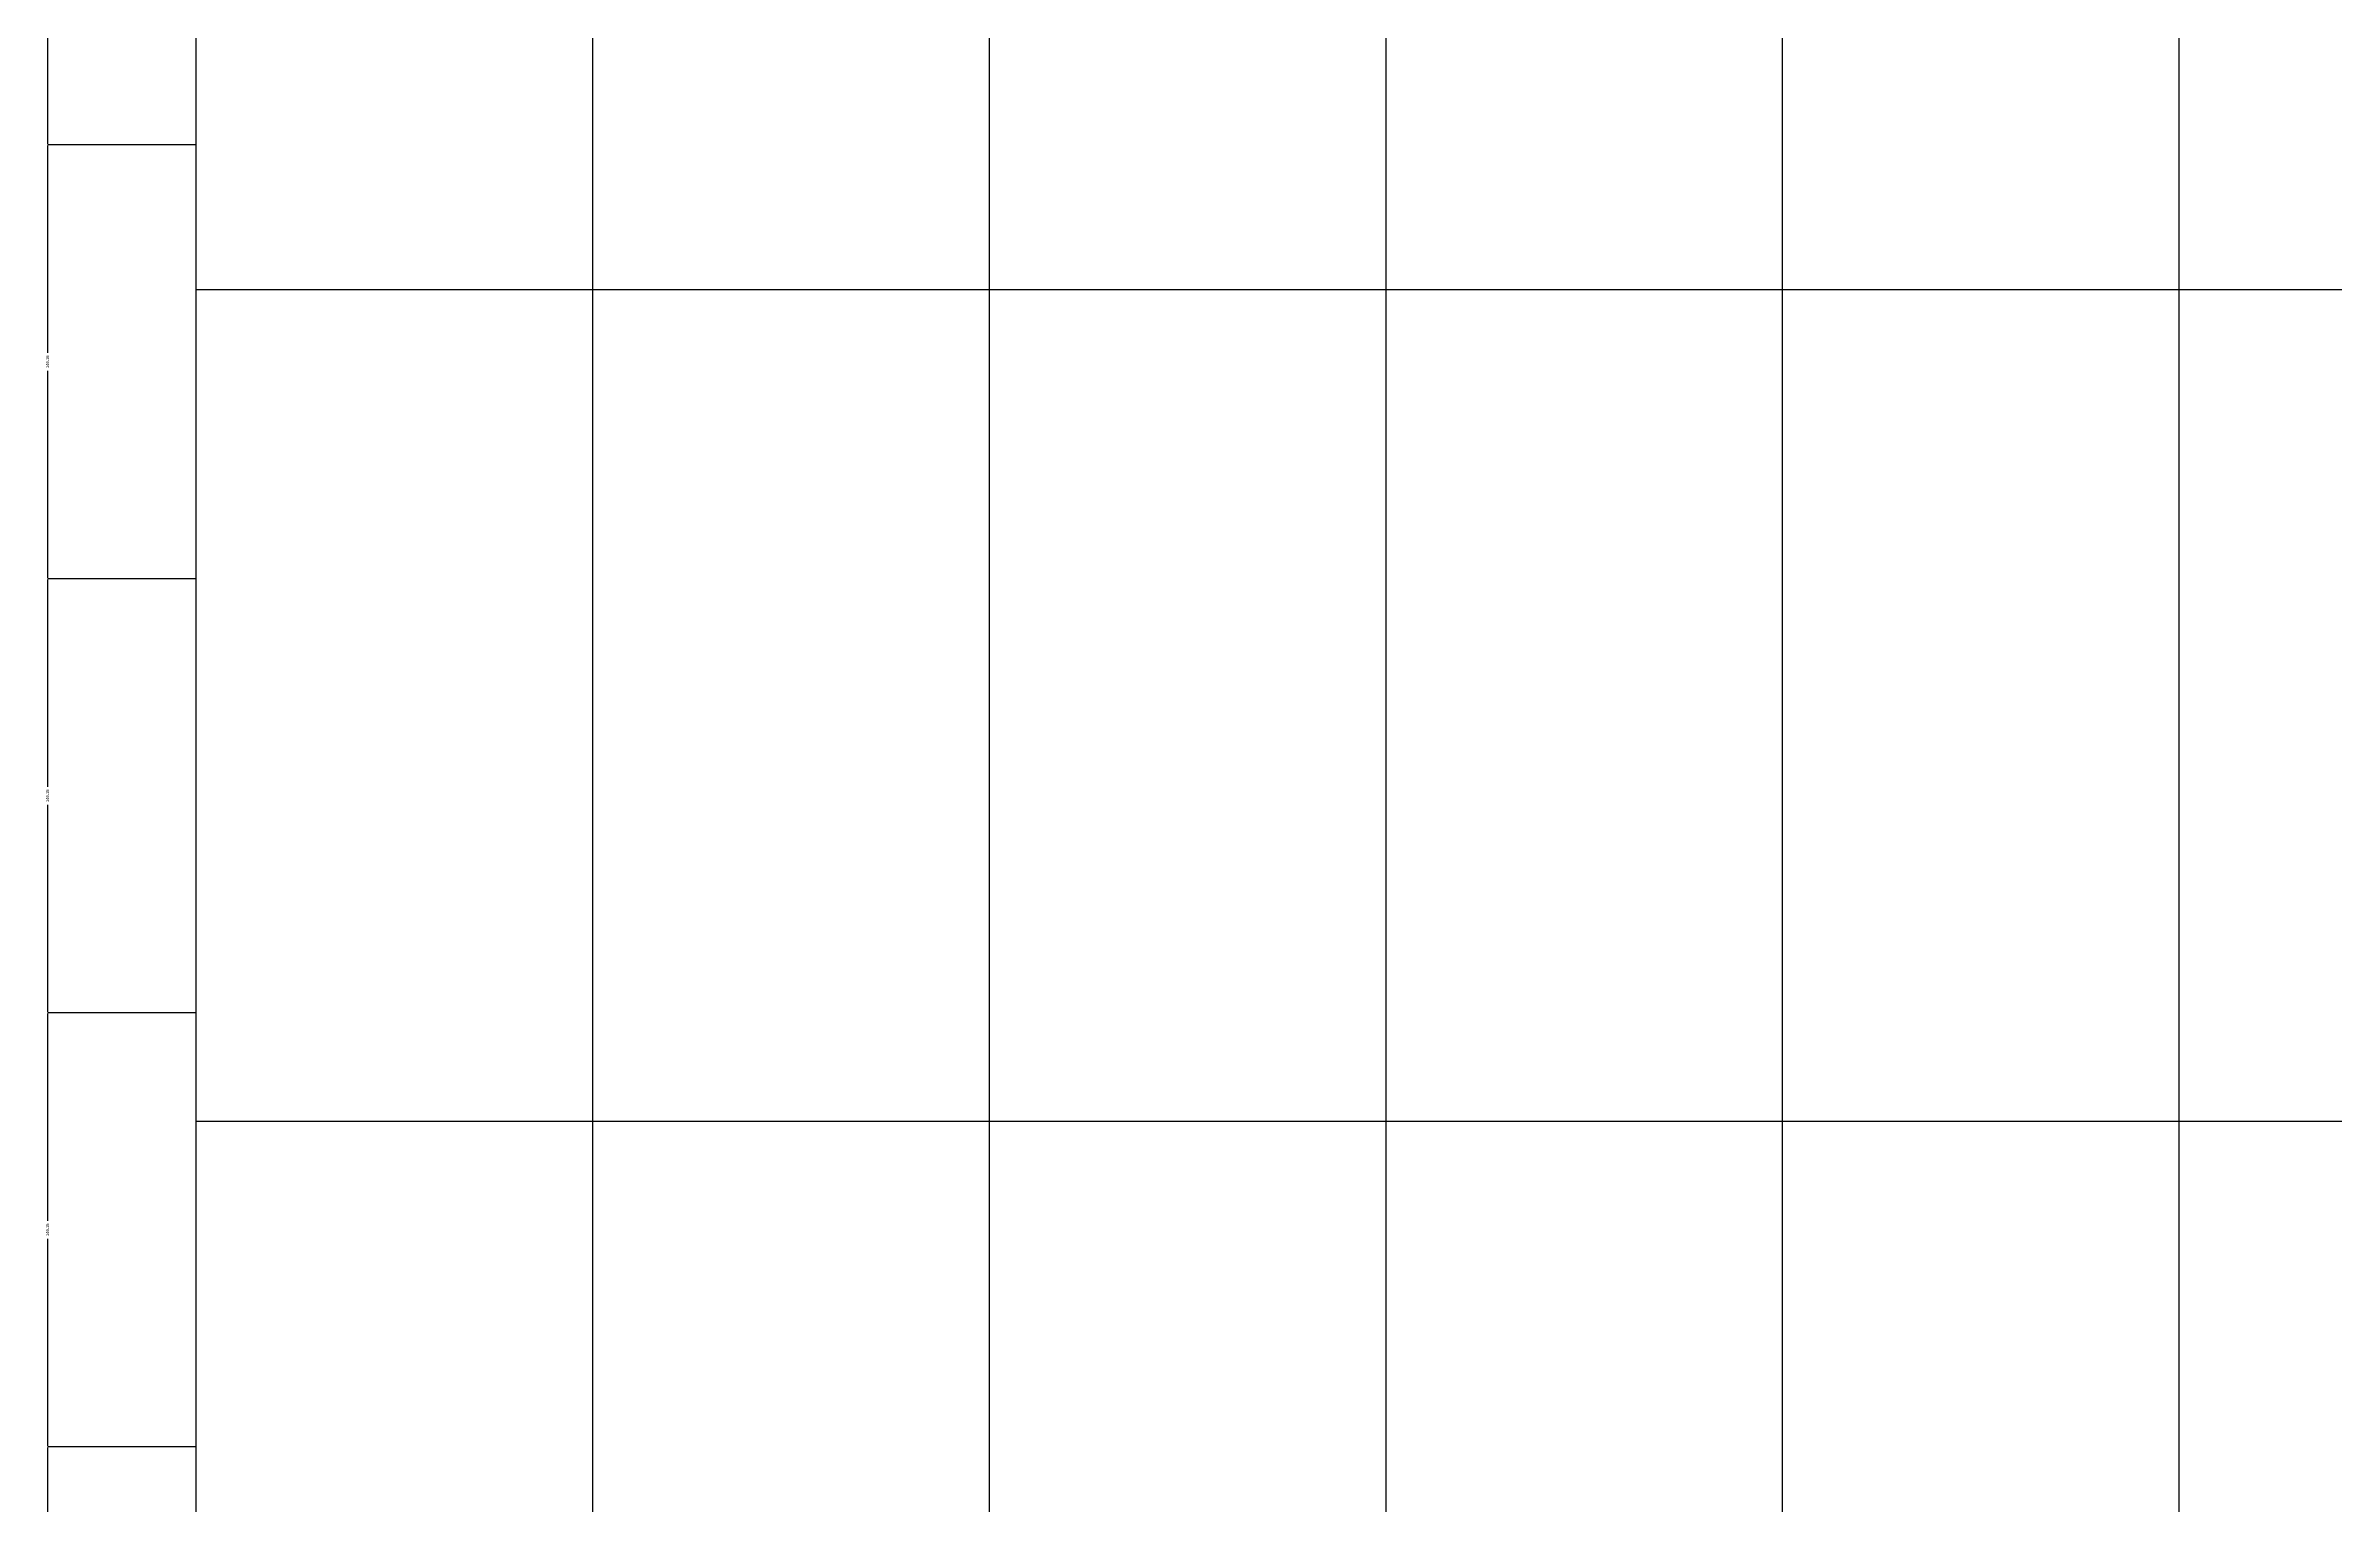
# Model space of a CAD drawing. Header units: inches. Extents: x -5298 to 11252, y 8210 to 22495.
# Drawn here: x 7526 to 8296, y 12225 to 12716 of the extents above; entities that cross this region are included whole.
import ezdxf

# ---------------------------------------------------------------- set-up
doc = ezdxf.new("R2010")
doc.units = ezdxf.units.IN
doc.header["$LTSCALE"] = 55
doc.header["$MEASUREMENT"] = 0
doc.layers.get('Defpoints').update_dxf_attribs({"color": 40})
doc.layers.add('BEAM', color=3, linetype='Continuous')
doc.layers.add('dim', color=2, linetype='Continuous')
doc.styles.get("Standard").update_dxf_attribs({"font": 'arial.ttf'})
doc.dimstyles.get("Standard").update_dxf_attribs({"dimtxt": 2.5, "dimasz": 2.5, "dimexe": 1.25, "dimexo": 0.625, "dimtad": 1, "dimtxsty": 'Standard', "dimcen": 2.5, "dimazin": 3, "dimtfac": 1, "dimtmove": 0, "dimatfit": 3})

# ---------------------------------------------------------------- blocks, each defined once
blk = doc.blocks.new('_CLOSEDFILLED')
at = {"color": 0, "linetype": 'BYBLOCK'}
blk.add_solid([(-1, 0.2), (0, 0), (-1, -0.2)], dxfattribs=at)
blk = doc.blocks.new('*D97')
at = {"color": 2}
for p, q in [((7576.48, 12243.98), (7526.48, 12243.98)), ((7526.48, 12173.91), (7526.48, 12243.73)), ((7526.48, 12098.08), (7526.48, 12167.91)), ((7576.48, 12097.83), (7526.48, 12097.83))]:
    blk.add_line(p, q, dxfattribs=at)
at = {"layer": 'Defpoints'}
for p in [(7576.48, 12243.98), (7526.48, 12097.83), (7576.48, 12097.83)]:
    blk.add_point(p, dxfattribs=at)
at = {"layer": 'dim', "color": 2, "xscale": 0.25, "yscale": 0.25}
for p, rotation in [((7526.48, 12243.98), 90), ((7526.48, 12097.83), 270)]:
    blk.add_blockref('_CLOSEDFILLED', p, dxfattribs=dict(at, rotation=rotation))
at = {"layer": 'dim', "color": 0, "insert": (7526.48, 12170.91), "char_height": 1, "attachment_point": 5, "rotation": 90}
blk.add_mtext('146,15', dxfattribs=at)
blk = doc.blocks.new('*D98')
at = {"color": 2}
for p, q in [((7576.48, 12390.13), (7526.48, 12390.13)), ((7526.48, 12320.05), (7526.48, 12389.88)), ((7526.48, 12244.23), (7526.48, 12314.05)), ((7576.48, 12243.98), (7526.48, 12243.98))]:
    blk.add_line(p, q, dxfattribs=at)
at = {"layer": 'Defpoints'}
for p in [(7576.48, 12390.13), (7526.48, 12243.98), (7576.48, 12243.98)]:
    blk.add_point(p, dxfattribs=at)
at = {"layer": 'dim', "color": 2, "xscale": 0.25, "yscale": 0.25}
for p, rotation in [((7526.48, 12390.13), 90), ((7526.48, 12243.98), 270)]:
    blk.add_blockref('_CLOSEDFILLED', p, dxfattribs=dict(at, rotation=rotation))
at = {"layer": 'dim', "color": 0, "insert": (7526.48, 12317.05), "char_height": 1, "attachment_point": 5, "rotation": 90}
blk.add_mtext('146,15', dxfattribs=at)
blk = doc.blocks.new('*D99')
at = {"color": 2}
for p, q in [((7576.48, 12536.27), (7526.48, 12536.27)), ((7526.48, 12466.2), (7526.48, 12536.02)), ((7526.48, 12390.38), (7526.48, 12460.2)), ((7576.48, 12390.13), (7526.48, 12390.13))]:
    blk.add_line(p, q, dxfattribs=at)
at = {"layer": 'Defpoints'}
for p in [(7576.48, 12536.27), (7526.48, 12390.13), (7576.48, 12390.13)]:
    blk.add_point(p, dxfattribs=at)
at = {"layer": 'dim', "color": 2, "xscale": 0.25, "yscale": 0.25}
for p, rotation in [((7526.48, 12536.27), 90), ((7526.48, 12390.13), 270)]:
    blk.add_blockref('_CLOSEDFILLED', p, dxfattribs=dict(at, rotation=rotation))
at = {"layer": 'dim', "color": 0, "insert": (7526.48, 12463.2), "char_height": 1, "attachment_point": 5, "rotation": 90}
blk.add_mtext('146,15', dxfattribs=at)
blk = doc.blocks.new('*D100')
at = {"color": 2}
for p, q in [((7576.48, 12682.42), (7526.48, 12682.42)), ((7526.48, 12612.35), (7526.48, 12682.17)), ((7526.48, 12536.52), (7526.48, 12606.35)), ((7576.48, 12536.27), (7526.48, 12536.27))]:
    blk.add_line(p, q, dxfattribs=at)
at = {"layer": 'Defpoints'}
for p in [(7576.48, 12682.42), (7526.48, 12536.27), (7576.48, 12536.27)]:
    blk.add_point(p, dxfattribs=at)
at = {"layer": 'dim', "color": 2, "xscale": 0.25, "yscale": 0.25}
for p, rotation in [((7526.48, 12682.42), 90), ((7526.48, 12536.27), 270)]:
    blk.add_blockref('_CLOSEDFILLED', p, dxfattribs=dict(at, rotation=rotation))
at = {"layer": 'dim', "color": 0, "insert": (7526.48, 12609.35), "char_height": 1, "attachment_point": 5, "rotation": 90}
blk.add_mtext('146,15', dxfattribs=at)
blk = doc.blocks.new('*D101')
at = {"color": 2}
for p, q in [((7576.48, 12828.57), (7526.48, 12828.57)), ((7526.48, 12758.5), (7526.48, 12828.32)), ((7526.48, 12682.67), (7526.48, 12752.5)), ((7576.48, 12682.42), (7526.48, 12682.42))]:
    blk.add_line(p, q, dxfattribs=at)
at = {"layer": 'Defpoints'}
for p in [(7576.48, 12828.57), (7526.48, 12682.42), (7576.48, 12682.42)]:
    blk.add_point(p, dxfattribs=at)
at = {"layer": 'dim', "color": 2, "xscale": 0.25, "yscale": 0.25}
for p, rotation in [((7526.48, 12828.57), 90), ((7526.48, 12682.42), 270)]:
    blk.add_blockref('_CLOSEDFILLED', p, dxfattribs=dict(at, rotation=rotation))
at = {"layer": 'dim', "color": 0, "insert": (7526.48, 12755.5), "char_height": 1, "attachment_point": 5, "rotation": 90}
blk.add_mtext('146,15', dxfattribs=at)

msp = doc.modelspace()

# ---------------------------------------------------------------- linework, layer by layer
at = {"layer": 'BEAM', "color": 5}
for p, q in [((7576.475, 11513.244), (7576.475, 18236.017)), ((7709.969, 11513.244), (7709.969, 18236.017)), ((7843.463, 11513.244), (7843.463, 18236.017)), ((7976.957, 11513.244), (7976.957, 18236.017)), ((8110.451, 11513.244), (8110.451, 18236.017)), ((8243.945, 11513.244), (8243.945, 18236.017)), ((7576.475, 12633.706), (10780.328, 12633.706)), ((7576.475, 12353.591), (10780.328, 12353.591))]:
    msp.add_line(p, q, dxfattribs=at)

# ---------------------------------------------------------------- dimensions: what is measured, and where the dimension line sits
at = {"layer": 'dim', "color": 2}
for base, p1, p2, picture, middle in [((7526.475, 12682.422), (7576.475, 12682.422), (7576.475, 12828.569), '*D101', (7526.475, 12755.495)), ((7526.475, 12536.275), (7576.475, 12536.275), (7576.475, 12682.422), '*D100', (7526.475, 12609.348)), ((7526.475, 12390.127), (7576.475, 12390.127), (7576.475, 12536.275), '*D99', (7526.475, 12463.201)), ((7526.475, 12243.98), (7576.475, 12243.98), (7576.475, 12390.127), '*D98', (7526.475, 12317.054)), ((7526.475, 12097.833), (7576.475, 12097.833), (7576.475, 12243.98), '*D97', (7526.475, 12170.906))]:
    dim = msp.add_linear_dim(base=base, p1=p1, p2=p2, angle=90, dimstyle='Standard', dxfattribs=at)
    dim.commit()
    dim.dimension.update_dxf_attribs({"geometry": picture, "text_midpoint": middle})

doc.saveas('drawing.dxf')
